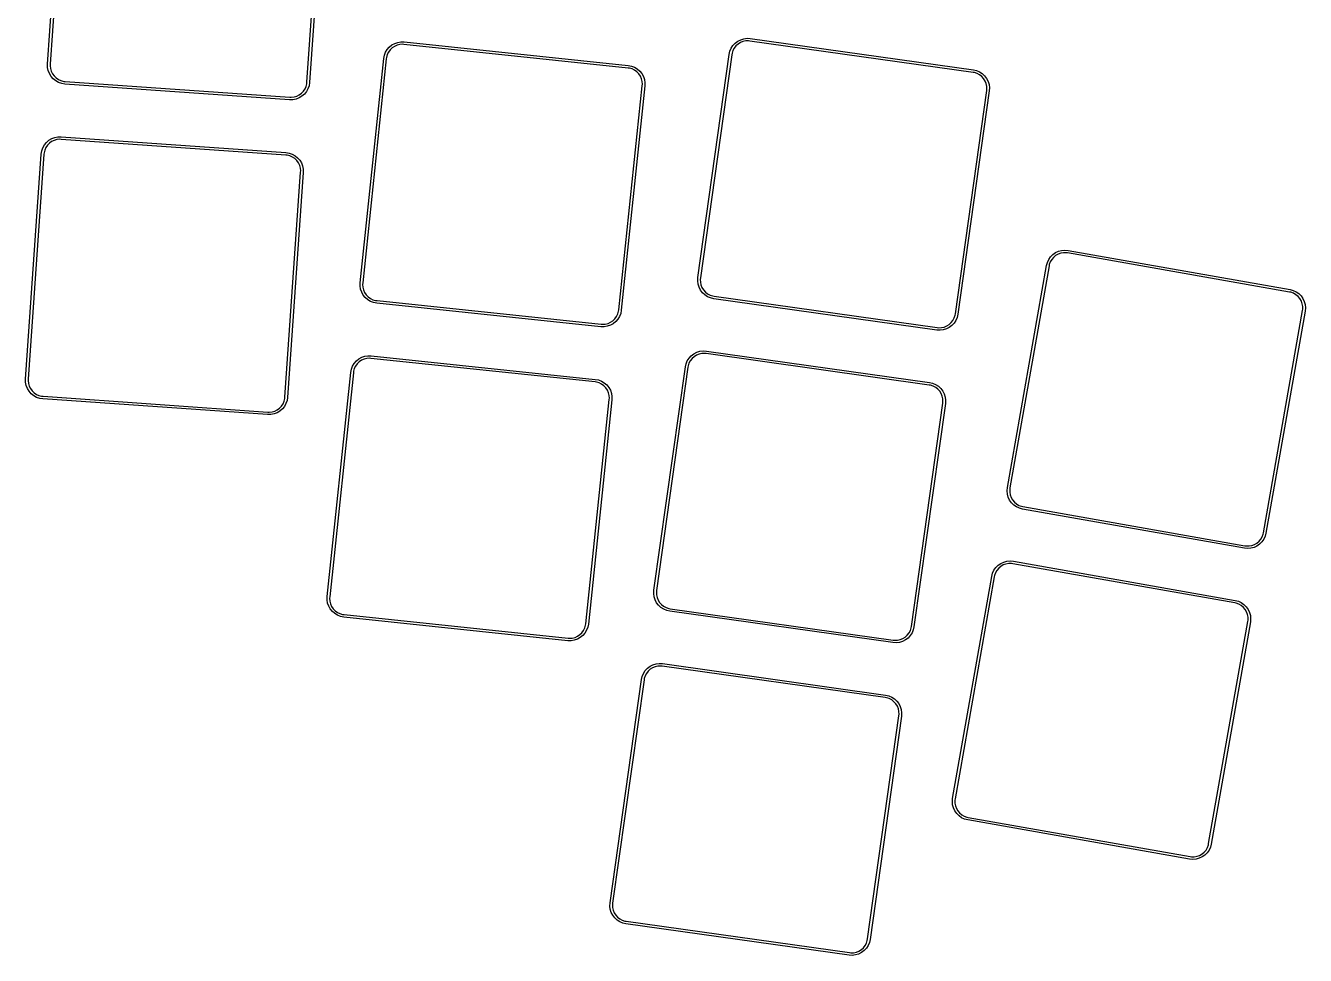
# Model space of a CAD drawing. Extents: x 43 to 184, y -133 to -30.
# Drawn here: x 110 to 183.9, y -113.6 to -60 of the extents above; entities that cross this region are included whole.
import ezdxf

# ---------------------------------------------------------------- set-up
doc = ezdxf.new("R2010")
doc.units = 0
doc.layers.add('BLACK', color=7, linetype='CONTINUOUS')

msp = doc.modelspace()

# ---------------------------------------------------------------- linework, layer by layer
at = {"layer": 'BLACK', "linetype": 'CONTINUOUS'}
for p, q in [((111.285, -62.2221), (112.192, -49.2538)), ((112.342, -49.2642), (111.435, -62.2326)), ((126.249, -63.2684), (127.156, -50.3001)), ((127.305, -50.3106), (126.399, -63.2789)), ((130.879, -61.3765), (131.002, -61.2351)), ((131.002, -61.2351), (131.147, -61.1172)), ((131.164, -61.2868), (131.048, -61.3992)), ((131.147, -61.1172), (131.311, -61.0263)), ((131.298, -61.1963), (131.164, -61.2868)), ((131.446, -61.1304), (131.298, -61.1963)), ((131.311, -61.0263), (131.488, -60.9653)), ((131.603, -61.0913), (131.446, -61.1304)), ((131.488, -60.9653), (131.674, -60.936)), ((131.765, -61.08), (131.603, -61.0913)), ((131.674, -60.936), (131.861, -60.9392)), ((131.845, -61.0884), (131.765, -61.08)), ((131.845, -61.0885), (131.845, -61.0884)), ((144.774, -62.4474), (131.845, -61.0885)), ((131.861, -60.9392), (131.861, -60.9393)), ((131.861, -60.9393), (131.861, -60.9393)), ((131.861, -60.9393), (131.861, -60.9393)), ((131.861, -60.9393), (144.79, -62.2982)), ((150.729, -61.3036), (150.831, -61.1465)), ((150.831, -61.1465), (150.959, -61.0094)), ((150.999, -61.175), (150.9, -61.3026)), ((150.959, -61.0094), (151.109, -60.8967)), ((151.12, -61.0667), (150.999, -61.175)), ((151.109, -60.8967), (151.276, -60.8116)), ((151.257, -60.981), (151.12, -61.0667)), ((151.407, -60.9204), (151.257, -60.981)), ((151.276, -60.8116), (151.455, -60.7568)), ((151.565, -60.8867), (151.407, -60.9204)), ((151.455, -60.7568), (151.641, -60.734)), ((151.727, -60.8811), (151.565, -60.8867)), ((151.641, -60.734), (151.828, -60.7438)), ((151.807, -60.8923), (151.727, -60.8811)), ((164.681, -62.7015), (151.807, -60.8923)), ((151.807, -60.8923), (151.807, -60.8923)), ((151.807, -60.8923), (151.807, -60.8923)), ((151.807, -60.8923), (151.807, -60.8923)), ((151.828, -60.7438), (151.828, -60.7437)), ((151.828, -60.7437), (151.828, -60.7437)), ((151.828, -60.7437), (151.828, -60.7437)), ((151.828, -60.7437), (164.702, -62.553)), ((129.321, -74.8248), (130.679, -61.896)), ((130.829, -61.9117), (129.47, -74.8405)), ((130.679, -61.896), (130.715, -61.7121)), ((130.679, -61.896), (130.679, -61.896)), ((130.715, -61.7121), (130.782, -61.5372)), ((130.782, -61.5372), (130.879, -61.3765)), ((130.837, -61.8312), (130.829, -61.9117)), ((130.829, -61.9117), (130.829, -61.9117)), ((130.829, -61.9117), (130.829, -61.9117)), ((130.882, -61.6756), (130.837, -61.8312)), ((130.953, -61.5302), (130.882, -61.6756)), ((131.048, -61.3992), (130.953, -61.5302)), ((148.805, -74.5321), (150.614, -61.6587)), ((150.762, -61.6795), (148.953, -74.553)), ((150.614, -61.6587), (150.656, -61.4761)), ((150.614, -61.6587), (150.614, -61.6587)), ((150.614, -61.6587), (150.614, -61.6587)), ((150.614, -61.6587), (150.614, -61.6587)), ((150.656, -61.4761), (150.729, -61.3036)), ((150.774, -61.5994), (150.762, -61.6795)), ((150.824, -61.4455), (150.774, -61.5994)), ((150.9, -61.3026), (150.824, -61.4455)), ((111.285, -62.2222), (111.285, -62.2221)), ((111.289, -62.4094), (111.285, -62.2222)), ((111.324, -62.5934), (111.289, -62.4094)), ((111.392, -62.7683), (111.324, -62.5934)), ((111.435, -62.2326), (111.429, -62.3133)), ((111.429, -62.3133), (111.446, -62.4743)), ((111.435, -62.2326), (111.435, -62.2326)), ((111.435, -62.2326), (111.435, -62.2326)), ((111.446, -62.4743), (111.491, -62.6298)), ((111.491, -62.6298), (111.562, -62.7753)), ((144.855, -62.4558), (144.774, -62.4474)), ((144.774, -62.4474), (144.774, -62.4474)), ((144.79, -62.2982), (144.79, -62.2982)), ((144.79, -62.2982), (144.79, -62.2982)), ((144.79, -62.2982), (144.79, -62.2982)), ((144.79, -62.2982), (144.974, -62.3339)), ((145.01, -62.5004), (144.855, -62.4558)), ((144.974, -62.3339), (145.149, -62.4011)), ((145.156, -62.5714), (145.01, -62.5004)), ((145.149, -62.4011), (145.309, -62.4976)), ((145.286, -62.6665), (145.156, -62.5714)), ((145.399, -62.783), (145.286, -62.6665)), ((145.309, -62.4976), (145.451, -62.6205)), ((145.451, -62.6205), (145.569, -62.7662)), ((164.761, -62.7128), (164.681, -62.7015)), ((164.681, -62.7015), (164.681, -62.7015)), ((164.681, -62.7015), (164.681, -62.7015)), ((164.702, -62.553), (164.702, -62.553)), ((164.702, -62.553), (164.702, -62.553)), ((164.702, -62.553), (164.884, -62.5951)), ((164.915, -62.7628), (164.761, -62.7128)), ((164.884, -62.5951), (165.057, -62.6684)), ((165.058, -62.8388), (164.915, -62.7628)), ((165.057, -62.6684), (165.214, -62.7704)), ((111.488, -62.9289), (111.392, -62.7683)), ((111.611, -63.0704), (111.488, -62.9289)), ((111.562, -62.7753), (111.657, -62.9063)), ((111.757, -63.1883), (111.611, -63.0704)), ((111.657, -62.9063), (111.773, -63.0187)), ((111.921, -63.2791), (111.757, -63.1883)), ((111.773, -63.0187), (111.908, -63.1092)), ((111.908, -63.1092), (112.055, -63.175)), ((112.098, -63.3401), (111.921, -63.2791)), ((112.055, -63.175), (112.213, -63.2142)), ((112.283, -63.3695), (112.098, -63.3401)), ((112.213, -63.2142), (112.293, -63.2198)), ((125.251, -64.2763), (112.283, -63.3695)), ((112.293, -63.2198), (112.293, -63.2198)), ((112.293, -63.2198), (125.262, -64.1267)), ((126.204, -63.5062), (126.243, -63.3492)), ((126.243, -63.3492), (126.249, -63.2684)), ((126.249, -63.2684), (126.249, -63.2684)), ((126.369, -63.464), (126.308, -63.6412)), ((126.399, -63.2789), (126.369, -63.464)), ((126.399, -63.2789), (126.399, -63.2789)), ((144.238, -76.3928), (145.597, -63.464)), ((145.746, -63.4797), (144.388, -76.4084)), ((145.489, -62.9171), (145.399, -62.783)), ((145.555, -63.065), (145.489, -62.9171)), ((145.594, -63.222), (145.555, -63.065)), ((145.569, -62.7662), (145.659, -62.9301)), ((145.606, -63.3835), (145.594, -63.222)), ((145.597, -63.464), (145.606, -63.3835)), ((145.597, -63.464), (145.597, -63.464)), ((145.659, -62.9301), (145.72, -63.1072)), ((145.72, -63.1072), (145.75, -63.2923)), ((145.75, -63.2923), (145.746, -63.4796)), ((145.746, -63.4796), (145.746, -63.4797)), ((165.185, -62.9384), (165.058, -62.8388)), ((165.293, -63.0587), (165.185, -62.9384)), ((165.214, -62.7704), (165.351, -62.8982)), ((165.379, -63.196), (165.293, -63.0587)), ((165.351, -62.8982), (165.464, -63.0479)), ((165.44, -63.346), (165.379, -63.196)), ((165.473, -63.5044), (165.44, -63.346)), ((165.464, -63.0479), (165.549, -63.2148)), ((165.549, -63.2148), (165.603, -63.394)), ((165.603, -63.394), (165.626, -63.58)), ((125.262, -64.1267), (125.262, -64.1267)), ((125.262, -64.1267), (125.342, -64.1323)), ((125.342, -64.1323), (125.503, -64.1154)), ((125.622, -64.2373), (125.438, -64.273)), ((125.503, -64.1154), (125.659, -64.0708)), ((125.797, -64.1701), (125.622, -64.2373)), ((125.659, -64.0708), (125.804, -63.9998)), ((125.958, -64.0736), (125.797, -64.1701)), ((125.804, -63.9998), (125.935, -63.9047)), ((125.935, -63.9047), (126.048, -63.7883)), ((126.099, -63.9507), (125.958, -64.0736)), ((126.048, -63.7883), (126.138, -63.6541)), ((126.217, -63.805), (126.099, -63.9507)), ((126.138, -63.6541), (126.204, -63.5062)), ((126.308, -63.6412), (126.217, -63.805)), ((163.659, -76.6197), (165.468, -63.7463)), ((165.616, -63.7671), (163.807, -76.6406)), ((165.468, -63.7463), (165.479, -63.6661)), ((165.468, -63.7463), (165.468, -63.7463)), ((165.468, -63.7463), (165.468, -63.7463)), ((165.468, -63.7463), (165.468, -63.7463)), ((165.479, -63.6661), (165.473, -63.5044)), ((165.626, -63.58), (165.616, -63.767)), ((165.616, -63.767), (165.616, -63.7671)), ((125.438, -64.273), (125.251, -64.2763)), ((125.251, -64.2763), (125.251, -64.2763)), ((125.251, -64.2763), (125.251, -64.2763)), ((125.251, -64.2763), (125.251, -64.2763)), ((111.524, -66.5182), (111.699, -66.451)), ((111.699, -66.451), (111.883, -66.4153)), ((111.883, -66.4153), (112.07, -66.412)), ((112.07, -66.412), (112.07, -66.412)), ((112.07, -66.412), (112.07, -66.412)), ((112.07, -66.412), (125.038, -67.3189)), ((112.07, -66.412), (112.07, -66.412)), ((110.952, -67.2243), (111.013, -67.0472)), ((111.013, -67.0472), (111.104, -66.8833)), ((111.117, -67.1821), (111.078, -67.3392)), ((111.104, -66.8833), (111.222, -66.7376)), ((111.183, -67.0342), (111.117, -67.1821)), ((111.273, -66.9001), (111.183, -67.0342)), ((111.222, -66.7376), (111.363, -66.6147)), ((111.386, -66.7836), (111.273, -66.9001)), ((111.363, -66.6147), (111.524, -66.5182)), ((111.517, -66.6885), (111.386, -66.7836)), ((111.662, -66.6175), (111.517, -66.6885)), ((111.818, -66.5729), (111.662, -66.6175)), ((111.979, -66.556), (111.818, -66.5729)), ((112.059, -66.5616), (111.979, -66.556)), ((112.06, -66.5617), (112.059, -66.5616)), ((125.028, -67.4685), (112.06, -66.5617)), ((110.016, -80.3778), (110.923, -67.4094)), ((111.072, -67.4199), (110.165, -80.3882)), ((110.923, -67.4094), (110.952, -67.2243)), ((110.923, -67.4094), (110.923, -67.4094)), ((111.078, -67.3392), (111.072, -67.4199)), ((111.072, -67.4199), (111.072, -67.4199)), ((111.072, -67.4199), (111.072, -67.4199)), ((111.072, -67.4199), (111.072, -67.4199)), ((125.109, -67.4741), (125.028, -67.4685)), ((125.028, -67.4685), (125.028, -67.4685)), ((125.028, -67.4685), (125.028, -67.4685)), ((125.028, -67.4685), (125.028, -67.4685)), ((125.038, -67.3189), (125.223, -67.3482)), ((125.266, -67.5133), (125.109, -67.4741)), ((125.223, -67.3482), (125.401, -67.4092)), ((125.414, -67.5791), (125.266, -67.5133)), ((125.401, -67.4092), (125.565, -67.5)), ((125.548, -67.6696), (125.414, -67.5791)), ((125.664, -67.7821), (125.548, -67.6696)), ((125.565, -67.5), (125.71, -67.618)), ((125.759, -67.913), (125.664, -67.7821)), ((125.71, -67.618), (125.833, -67.7594)), ((125.83, -68.0585), (125.759, -67.913)), ((125.833, -67.7594), (125.93, -67.92)), ((125.93, -67.92), (125.997, -68.0949)), ((124.979, -81.4241), (125.886, -68.4558)), ((126.036, -68.4662), (125.129, -81.4346)), ((125.875, -68.2141), (125.83, -68.0585)), ((125.892, -68.3751), (125.875, -68.2141)), ((125.886, -68.4555), (125.892, -68.3751)), ((125.886, -68.4558), (125.886, -68.4555)), ((125.886, -68.4558), (125.886, -68.4558)), ((125.886, -68.4558), (125.886, -68.4558)), ((125.997, -68.0949), (126.033, -68.2789)), ((126.033, -68.2789), (126.036, -68.4662)), ((126.036, -68.4662), (126.036, -68.4662)), ((126.036, -68.4662), (126.036, -68.4662)), ((126.036, -68.4662), (126.036, -68.4662)), ((169.288, -73.1952), (169.442, -73.0877)), ((169.442, -73.0877), (169.612, -73.0085)), ((169.612, -73.0085), (169.793, -72.96)), ((169.898, -73.0937), (169.739, -73.1218)), ((169.793, -72.96), (169.979, -72.9437)), ((170.06, -73.0937), (169.898, -73.0937)), ((169.979, -72.9437), (170.166, -72.96)), ((170.14, -73.1077), (170.06, -73.0937)), ((170.166, -72.96), (170.166, -72.9601)), ((170.166, -72.9601), (170.166, -72.9601)), ((170.166, -72.9601), (182.969, -75.2175)), ((166.663, -86.6346), (168.921, -73.8321)), ((168.921, -73.832), (168.969, -73.651)), ((168.921, -73.8321), (168.921, -73.832)), ((168.969, -73.651), (169.048, -73.4812)), ((169.048, -73.4812), (169.156, -73.3277)), ((169.082, -73.7784), (169.068, -73.8581)), ((169.138, -73.6263), (169.082, -73.7784)), ((169.219, -73.4861), (169.138, -73.6263)), ((169.156, -73.3277), (169.288, -73.1952)), ((169.323, -73.3621), (169.219, -73.4861)), ((169.447, -73.2581), (169.323, -73.3621)), ((169.587, -73.1771), (169.447, -73.2581)), ((169.739, -73.1218), (169.587, -73.1771)), ((170.14, -73.1078), (170.14, -73.1077)), ((182.942, -75.3652), (170.14, -73.1078)), ((148.795, -74.7193), (148.805, -74.5324)), ((148.805, -74.5324), (148.805, -74.5321)), ((148.953, -74.553), (148.942, -74.6332)), ((148.953, -74.553), (148.953, -74.553)), ((148.953, -74.553), (148.953, -74.553)), ((148.953, -74.553), (148.953, -74.553)), ((169.068, -73.8581), (166.811, -86.6606)), ((169.068, -73.8581), (169.068, -73.8581)), ((169.068, -73.8581), (169.068, -73.8581)), ((169.068, -73.8581), (169.068, -73.8581)), ((129.317, -75.0122), (129.321, -74.8249)), ((129.347, -75.1973), (129.317, -75.0122)), ((129.321, -74.8249), (129.321, -74.8248)), ((129.408, -75.3744), (129.347, -75.1973)), ((129.47, -74.8405), (129.461, -74.921)), ((129.461, -74.921), (129.473, -75.0825)), ((129.47, -74.8405), (129.47, -74.8405)), ((129.473, -75.0825), (129.512, -75.2395)), ((129.512, -75.2395), (129.578, -75.3874)), ((148.818, -74.9053), (148.795, -74.7193)), ((148.872, -75.0845), (148.818, -74.9053)), ((148.958, -75.2514), (148.872, -75.0845)), ((148.942, -74.6332), (148.948, -74.7949)), ((148.948, -74.7949), (148.981, -74.9532)), ((149.07, -75.4011), (148.958, -75.2514)), ((148.981, -74.9532), (149.042, -75.1033)), ((149.042, -75.1033), (149.128, -75.2406)), ((149.128, -75.2406), (149.236, -75.3608)), ((182.969, -75.2175), (182.969, -75.2175)), ((182.969, -75.2175), (183.15, -75.266)), ((183.15, -75.266), (183.319, -75.3452)), ((129.498, -75.5383), (129.408, -75.3744)), ((129.616, -75.684), (129.498, -75.5383)), ((129.578, -75.3874), (129.668, -75.5215)), ((129.758, -75.8069), (129.616, -75.684)), ((129.668, -75.5215), (129.781, -75.638)), ((129.918, -75.9034), (129.758, -75.8069)), ((129.781, -75.638), (129.911, -75.7331)), ((129.911, -75.7331), (130.057, -75.8041)), ((130.093, -75.9706), (129.918, -75.9034)), ((130.057, -75.8041), (130.213, -75.8487)), ((130.277, -76.0063), (130.093, -75.9706)), ((130.213, -75.8487), (130.293, -75.8571)), ((143.206, -77.3652), (130.277, -76.0063)), ((130.293, -75.8571), (143.222, -77.216)), ((149.207, -75.5289), (149.07, -75.4011)), ((149.365, -75.6309), (149.207, -75.5289)), ((149.236, -75.3608), (149.363, -75.4605)), ((149.363, -75.4605), (149.506, -75.5365)), ((149.537, -75.7041), (149.365, -75.6309)), ((149.506, -75.5365), (149.66, -75.5865)), ((149.72, -75.7463), (149.537, -75.7041)), ((149.66, -75.5865), (149.74, -75.5978)), ((162.593, -77.5555), (149.72, -75.7463)), ((149.72, -75.7463), (149.72, -75.7463)), ((149.72, -75.7463), (149.72, -75.7463)), ((149.72, -75.7463), (149.72, -75.7463)), ((149.72, -75.7463), (149.72, -75.7463)), ((149.74, -75.5978), (162.614, -77.407)), ((183.022, -75.3793), (182.942, -75.3652)), ((182.942, -75.3652), (182.942, -75.3652)), ((182.942, -75.3652), (182.942, -75.3652)), ((183.174, -75.4346), (183.022, -75.3793)), ((183.314, -75.5155), (183.174, -75.4346)), ((183.438, -75.6196), (183.314, -75.5155)), ((183.319, -75.3452), (183.473, -75.4526)), ((183.542, -75.7436), (183.438, -75.6196)), ((183.473, -75.4526), (183.605, -75.5851)), ((183.623, -75.8837), (183.542, -75.7436)), ((183.605, -75.5851), (183.713, -75.7386)), ((183.679, -76.0358), (183.623, -75.8837)), ((183.707, -76.1952), (183.679, -76.0358)), ((183.713, -75.7386), (183.792, -75.9085)), ((183.792, -75.9085), (183.841, -76.0895)), ((144.019, -76.9052), (144.114, -76.7743)), ((144.114, -76.7743), (144.185, -76.6288)), ((144.185, -76.6288), (144.23, -76.4732)), ((144.285, -76.7673), (144.188, -76.9279)), ((144.23, -76.4732), (144.238, -76.3928)), ((144.238, -76.3928), (144.238, -76.3928)), ((144.238, -76.3928), (144.238, -76.3928)), ((144.352, -76.5924), (144.285, -76.7673)), ((144.388, -76.4084), (144.352, -76.5924)), ((163.597, -76.8538), (163.647, -76.6999)), ((163.647, -76.6999), (163.659, -76.6197)), ((163.659, -76.6197), (163.659, -76.6197)), ((163.807, -76.6406), (163.765, -76.8232)), ((163.807, -76.6406), (163.807, -76.6406)), ((181.435, -89.2393), (183.693, -76.4368)), ((183.841, -76.4628), (181.583, -89.2653)), ((183.693, -76.4368), (183.707, -76.3571)), ((183.693, -76.4368), (183.693, -76.4368)), ((183.693, -76.4368), (183.693, -76.4368)), ((183.693, -76.4368), (183.693, -76.4368)), ((183.707, -76.3571), (183.707, -76.1952)), ((183.841, -76.0895), (183.857, -76.2762)), ((183.857, -76.2762), (183.841, -76.4627)), ((183.841, -76.4627), (183.841, -76.4628)), ((143.393, -77.3685), (143.206, -77.3652)), ((143.206, -77.3652), (143.206, -77.3652)), ((143.206, -77.3652), (143.206, -77.3652)), ((143.206, -77.3652), (143.206, -77.3652)), ((143.206, -77.3652), (143.206, -77.3652)), ((143.222, -77.216), (143.222, -77.216)), ((143.222, -77.216), (143.222, -77.216)), ((143.222, -77.216), (143.222, -77.216)), ((143.222, -77.216), (143.302, -77.2245)), ((143.302, -77.2245), (143.464, -77.2132)), ((143.579, -77.3391), (143.393, -77.3685)), ((143.464, -77.2132), (143.621, -77.174)), ((143.756, -77.2781), (143.579, -77.3391)), ((143.621, -77.174), (143.769, -77.1082)), ((143.92, -77.1873), (143.756, -77.2781)), ((143.769, -77.1082), (143.903, -77.0177)), ((143.903, -77.0177), (144.019, -76.9052)), ((144.065, -77.0694), (143.92, -77.1873)), ((144.188, -76.9279), (144.065, -77.0694)), ((162.614, -77.407), (162.614, -77.407)), ((162.614, -77.407), (162.614, -77.407)), ((162.614, -77.407), (162.614, -77.407)), ((162.614, -77.407), (162.694, -77.4182)), ((162.694, -77.4182), (162.856, -77.4126)), ((162.856, -77.4126), (163.014, -77.3789)), ((163.145, -77.4877), (162.966, -77.5425)), ((163.014, -77.3789), (163.164, -77.3183)), ((163.312, -77.4026), (163.145, -77.4877)), ((163.164, -77.3183), (163.301, -77.2325)), ((163.301, -77.2325), (163.422, -77.1242)), ((163.462, -77.2899), (163.312, -77.4026)), ((163.422, -77.1242), (163.521, -76.9967)), ((163.59, -77.1528), (163.462, -77.2899)), ((163.521, -76.9967), (163.597, -76.8538)), ((163.692, -76.9957), (163.59, -77.1528)), ((163.765, -76.8232), (163.692, -76.9957)), ((162.78, -77.5653), (162.593, -77.5555)), ((162.593, -77.5555), (162.593, -77.5555)), ((162.593, -77.5555), (162.593, -77.5555)), ((162.593, -77.5555), (162.593, -77.5555)), ((162.593, -77.5555), (162.593, -77.5555)), ((162.966, -77.5425), (162.78, -77.5653)), ((148.426, -79.0323), (148.576, -78.9195)), ((148.576, -78.9195), (148.743, -78.8345)), ((148.724, -79.0038), (148.587, -79.0896)), ((148.874, -78.9432), (148.724, -79.0038)), ((148.743, -78.8345), (148.922, -78.7797)), ((149.032, -78.9096), (148.874, -78.9432)), ((148.922, -78.7797), (149.108, -78.7568)), ((149.194, -78.9039), (149.032, -78.9096)), ((149.108, -78.7568), (149.295, -78.7666)), ((149.274, -78.9152), (149.194, -78.9039)), ((162.148, -80.7244), (149.274, -78.9152)), ((149.274, -78.9152), (149.274, -78.9152)), ((149.295, -78.7666), (149.295, -78.7666)), ((149.295, -78.7666), (149.295, -78.7666)), ((149.295, -78.7666), (149.295, -78.7666)), ((149.295, -78.7666), (162.169, -80.5759)), ((128.813, -79.8124), (128.88, -79.6375)), ((128.88, -79.6375), (128.976, -79.4768)), ((128.976, -79.4768), (129.099, -79.3354)), ((129.05, -79.6305), (128.979, -79.776)), ((129.145, -79.4995), (129.05, -79.6305)), ((129.099, -79.3354), (129.245, -79.2175)), ((129.262, -79.3871), (129.145, -79.4995)), ((129.245, -79.2175), (129.409, -79.1267)), ((129.396, -79.2966), (129.262, -79.3871)), ((129.544, -79.2308), (129.396, -79.2966)), ((129.409, -79.1267), (129.586, -79.0657)), ((129.701, -79.1916), (129.544, -79.2308)), ((129.586, -79.0657), (129.771, -79.0364)), ((129.862, -79.1804), (129.701, -79.1916)), ((129.771, -79.0364), (129.958, -79.0396)), ((129.943, -79.1888), (129.862, -79.1804)), ((142.872, -80.5476), (129.943, -79.1888)), ((129.943, -79.1888), (129.943, -79.1888)), ((129.943, -79.1888), (129.943, -79.1888)), ((129.943, -79.1888), (129.943, -79.1888)), ((129.958, -79.0396), (129.959, -79.0396)), ((129.959, -79.0396), (129.959, -79.0396)), ((129.959, -79.0396), (129.959, -79.0396)), ((129.959, -79.0396), (142.887, -80.3985)), ((146.272, -92.555), (148.081, -79.6815)), ((148.229, -79.7024), (146.42, -92.5759)), ((148.081, -79.6815), (148.123, -79.499)), ((148.081, -79.6815), (148.081, -79.6815)), ((148.081, -79.6815), (148.081, -79.6815)), ((148.123, -79.499), (148.196, -79.3265)), ((148.196, -79.3265), (148.298, -79.1693)), ((148.241, -79.6223), (148.229, -79.7024)), ((148.291, -79.4684), (148.241, -79.6223)), ((148.367, -79.3255), (148.291, -79.4684)), ((148.298, -79.1693), (148.426, -79.0323)), ((148.466, -79.1979), (148.367, -79.3255)), ((148.587, -79.0896), (148.466, -79.1979)), ((110.019, -80.5651), (110.016, -80.3778)), ((110.016, -80.3778), (110.016, -80.3778)), ((110.016, -80.3778), (110.016, -80.3778)), ((110.165, -80.3887), (110.16, -80.4689)), ((110.16, -80.4689), (110.177, -80.6299)), ((110.165, -80.3882), (110.165, -80.3882)), ((110.165, -80.3882), (110.165, -80.3882)), ((110.165, -80.3882), (110.165, -80.3882)), ((110.165, -80.3882), (110.165, -80.3887)), ((127.418, -92.9251), (128.777, -79.9963)), ((128.926, -80.012), (127.567, -92.9408)), ((128.777, -79.9963), (128.813, -79.8124)), ((128.777, -79.9963), (128.777, -79.9963)), ((128.935, -79.9315), (128.926, -80.012)), ((128.926, -80.012), (128.926, -80.012)), ((128.926, -80.012), (128.926, -80.012)), ((128.979, -79.776), (128.935, -79.9315)), ((142.887, -80.3985), (142.887, -80.3985)), ((142.887, -80.3985), (142.887, -80.3985)), ((142.887, -80.3985), (143.071, -80.4342)), ((143.071, -80.4342), (143.246, -80.5014)), ((110.055, -80.7491), (110.019, -80.5651)), ((110.122, -80.924), (110.055, -80.7491)), ((110.218, -81.0846), (110.122, -80.924)), ((110.177, -80.6299), (110.221, -80.7855)), ((110.341, -81.2261), (110.218, -81.0846)), ((110.221, -80.7855), (110.292, -80.931)), ((110.292, -80.931), (110.387, -81.0619)), ((110.387, -81.0619), (110.504, -81.1744)), ((110.504, -81.1744), (110.638, -81.2649)), ((142.872, -80.5477), (142.872, -80.5476)), ((142.952, -80.5561), (142.872, -80.5477)), ((142.872, -80.5477), (142.872, -80.5477)), ((143.108, -80.6007), (142.952, -80.5561)), ((143.253, -80.6717), (143.108, -80.6007)), ((143.246, -80.5014), (143.407, -80.5979)), ((143.384, -80.7668), (143.253, -80.6717)), ((143.497, -80.8832), (143.384, -80.7668)), ((143.407, -80.5979), (143.548, -80.7208)), ((143.587, -81.0174), (143.497, -80.8832)), ((143.548, -80.7208), (143.666, -80.8665)), ((143.653, -81.1653), (143.587, -81.0174)), ((143.692, -81.3223), (143.653, -81.1653)), ((143.666, -80.8665), (143.757, -81.0303)), ((143.757, -81.0303), (143.818, -81.2075)), ((143.818, -81.2075), (143.847, -81.3926)), ((162.228, -80.7357), (162.148, -80.7244)), ((162.148, -80.7244), (162.148, -80.7244)), ((162.148, -80.7244), (162.148, -80.7244)), ((162.148, -80.7244), (162.148, -80.7244)), ((162.169, -80.5759), (162.169, -80.5759)), ((162.169, -80.5759), (162.351, -80.618)), ((162.382, -80.7857), (162.228, -80.7357)), ((162.351, -80.618), (162.524, -80.6912)), ((162.525, -80.8617), (162.382, -80.7857)), ((162.524, -80.6912), (162.681, -80.7933)), ((162.652, -80.9613), (162.525, -80.8617)), ((162.761, -81.0816), (162.652, -80.9613)), ((162.681, -80.7933), (162.818, -80.9211)), ((162.846, -81.2189), (162.761, -81.0816)), ((162.818, -80.9211), (162.931, -81.0707)), ((162.907, -81.3689), (162.846, -81.2189)), ((162.931, -81.0707), (163.016, -81.2377)), ((110.487, -81.344), (110.341, -81.2261)), ((110.651, -81.4348), (110.487, -81.344)), ((110.638, -81.2649), (110.786, -81.3307)), ((110.828, -81.4958), (110.651, -81.4348)), ((110.786, -81.3307), (110.943, -81.3699)), ((111.013, -81.5251), (110.828, -81.4958)), ((110.943, -81.3699), (111.024, -81.3755)), ((123.982, -82.432), (111.013, -81.5251)), ((111.013, -81.5251), (111.013, -81.5251)), ((111.024, -81.3755), (111.024, -81.3755)), ((111.024, -81.3755), (111.024, -81.3755)), ((111.024, -81.3755), (111.024, -81.3755)), ((111.024, -81.3755), (123.992, -82.2823)), ((124.666, -82.0603), (124.778, -81.9439)), ((124.778, -81.9439), (124.869, -81.8097)), ((124.948, -81.9607), (124.83, -82.1063)), ((124.869, -81.8097), (124.935, -81.6619)), ((124.935, -81.6619), (124.974, -81.5048)), ((125.039, -81.7968), (124.948, -81.9607)), ((124.974, -81.5048), (124.979, -81.4241)), ((124.979, -81.4241), (124.979, -81.4241)), ((124.979, -81.4241), (124.979, -81.4241)), ((125.1, -81.6196), (125.039, -81.7968)), ((125.129, -81.4346), (125.1, -81.6196)), ((125.129, -81.4346), (125.129, -81.4346)), ((142.336, -94.4931), (143.695, -81.5643)), ((143.844, -81.58), (142.485, -94.5087)), ((143.703, -81.4838), (143.692, -81.3223)), ((143.695, -81.5643), (143.703, -81.4838)), ((143.695, -81.5643), (143.695, -81.5643)), ((143.847, -81.3926), (143.844, -81.5799)), ((143.844, -81.5799), (143.844, -81.58)), ((161.126, -94.6426), (162.935, -81.7691)), ((163.083, -81.79), (161.274, -94.6635)), ((162.941, -81.5272), (162.907, -81.3689)), ((162.935, -81.769), (162.946, -81.689)), ((162.935, -81.7691), (162.935, -81.769)), ((162.946, -81.689), (162.941, -81.5272)), ((163.016, -81.2377), (163.07, -81.4169)), ((163.07, -81.4169), (163.093, -81.6029)), ((163.084, -81.79), (163.083, -81.79)), ((163.093, -81.6029), (163.084, -81.79)), ((124.169, -82.4287), (123.982, -82.4319)), ((123.982, -82.4319), (123.982, -82.432)), ((123.982, -82.432), (123.982, -82.432)), ((123.982, -82.432), (123.982, -82.432)), ((123.982, -82.432), (123.982, -82.432)), ((123.992, -82.2823), (123.992, -82.2823)), ((123.992, -82.2823), (123.992, -82.2823)), ((123.992, -82.2823), (123.992, -82.2823)), ((123.992, -82.2823), (124.073, -82.288)), ((124.073, -82.288), (124.234, -82.271)), ((124.353, -82.3929), (124.169, -82.4287)), ((124.234, -82.271), (124.389, -82.2264)), ((124.528, -82.3258), (124.353, -82.3929)), ((124.389, -82.2264), (124.535, -82.1555)), ((124.688, -82.2293), (124.528, -82.3258)), ((124.535, -82.1555), (124.666, -82.0603)), ((124.83, -82.1063), (124.688, -82.2293)), ((166.647, -86.8212), (166.663, -86.6345)), ((166.663, -87.0079), (166.647, -86.8212)), ((166.663, -86.6345), (166.663, -86.6346)), ((166.663, -86.6346), (166.663, -86.6346)), ((166.712, -87.1889), (166.663, -87.0079)), ((166.811, -86.6609), (166.797, -86.7403)), ((166.797, -86.7403), (166.797, -86.9021)), ((166.797, -86.9021), (166.825, -87.0615)), ((166.811, -86.6606), (166.811, -86.6609)), ((166.825, -87.0615), (166.88, -87.2136)), ((166.791, -87.3587), (166.712, -87.1889)), ((166.898, -87.5122), (166.791, -87.3587)), ((166.88, -87.2136), (166.961, -87.3538)), ((167.031, -87.6447), (166.898, -87.5122)), ((166.961, -87.3538), (167.065, -87.4778)), ((167.184, -87.7522), (167.031, -87.6447)), ((167.065, -87.4778), (167.189, -87.5818)), ((167.354, -87.8314), (167.184, -87.7522)), ((167.189, -87.5818), (167.33, -87.6628)), ((167.33, -87.6628), (167.482, -87.7181)), ((167.535, -87.8799), (167.354, -87.8314)), ((167.482, -87.7181), (167.561, -87.7322)), ((167.561, -87.7322), (167.561, -87.7322)), ((167.561, -87.7322), (167.561, -87.7322)), ((167.561, -87.7322), (180.364, -89.9896)), ((180.338, -90.1373), (167.535, -87.8799)), ((167.535, -87.8799), (167.535, -87.8799)), ((181.366, -89.4711), (181.421, -89.319)), ((181.421, -89.319), (181.435, -89.2393)), ((181.435, -89.2393), (181.435, -89.2393)), ((181.435, -89.2393), (181.435, -89.2393)), ((181.435, -89.2393), (181.435, -89.2393)), ((181.583, -89.2653), (181.535, -89.4463)), ((181.583, -89.2653), (181.583, -89.2653)), ((180.364, -89.9896), (180.364, -89.9898)), ((180.364, -89.9898), (180.444, -90.0037)), ((180.444, -90.0037), (180.605, -90.0037)), ((180.605, -90.0037), (180.765, -89.9756)), ((180.765, -89.9756), (180.917, -89.9202)), ((181.062, -90.0097), (180.892, -90.0889)), ((180.917, -89.9202), (181.057, -89.8393)), ((181.057, -89.8393), (181.181, -89.7353)), ((181.215, -89.9022), (181.062, -90.0097)), ((181.181, -89.7353), (181.285, -89.6113)), ((181.348, -89.7697), (181.215, -89.9022)), ((181.285, -89.6113), (181.366, -89.4711)), ((181.455, -89.6162), (181.348, -89.7697)), ((181.535, -89.4463), (181.455, -89.6162)), ((180.338, -90.1374), (180.338, -90.1373)), ((180.338, -90.1373), (180.338, -90.1373)), ((180.338, -90.1373), (180.338, -90.1373)), ((180.524, -90.1537), (180.338, -90.1374)), ((180.711, -90.1374), (180.524, -90.1537)), ((180.892, -90.0889), (180.711, -90.1374)), ((165.809, -91.5746), (165.888, -91.4047)), ((165.888, -91.4047), (165.995, -91.2512)), ((165.977, -91.5498), (165.922, -91.7019)), ((166.058, -91.4096), (165.977, -91.5498)), ((165.995, -91.2512), (166.128, -91.1187)), ((166.162, -91.2856), (166.058, -91.4096)), ((166.128, -91.1187), (166.281, -91.0112)), ((166.286, -91.1816), (166.162, -91.2856)), ((166.281, -91.0112), (166.451, -90.932)), ((166.427, -91.1007), (166.286, -91.1816)), ((166.579, -91.0453), (166.427, -91.1007)), ((166.451, -90.932), (166.632, -90.8835)), ((166.738, -91.0172), (166.579, -91.0453)), ((166.632, -90.8835), (166.819, -90.8672)), ((166.9, -91.0172), (166.738, -91.0172)), ((166.819, -90.8672), (167.006, -90.8835)), ((166.979, -91.0312), (166.9, -91.0172)), ((166.98, -91.0313), (166.979, -91.0312)), ((179.782, -93.2887), (166.98, -91.0313)), ((167.006, -90.8835), (167.006, -90.8836)), ((167.006, -90.8836), (167.006, -90.8836)), ((167.006, -90.8836), (179.808, -93.141)), ((163.503, -104.558), (165.76, -91.7556)), ((165.908, -91.7816), (163.651, -104.584)), ((165.76, -91.7555), (165.809, -91.5746)), ((165.76, -91.7556), (165.76, -91.7555)), ((165.922, -91.7019), (165.908, -91.7816)), ((165.908, -91.7816), (165.908, -91.7816)), ((165.908, -91.7816), (165.908, -91.7816)), ((127.415, -93.1125), (127.418, -92.9252)), ((127.418, -92.9252), (127.418, -92.9251)), ((127.567, -92.9408), (127.559, -93.0213)), ((127.559, -93.0213), (127.57, -93.1828)), ((127.567, -92.9408), (127.567, -92.9408)), ((146.262, -92.7422), (146.272, -92.555)), ((146.285, -92.9281), (146.262, -92.7422)), ((146.272, -92.555), (146.272, -92.555)), ((146.272, -92.555), (146.272, -92.555)), ((146.272, -92.555), (146.272, -92.555)), ((146.339, -93.1073), (146.285, -92.9281)), ((146.42, -92.5763), (146.409, -92.656)), ((146.409, -92.656), (146.415, -92.8178)), ((146.415, -92.8178), (146.448, -92.9761)), ((146.42, -92.5759), (146.42, -92.5763)), ((146.448, -92.9761), (146.509, -93.1262)), ((127.444, -93.2976), (127.415, -93.1125)), ((127.505, -93.4747), (127.444, -93.2976)), ((127.596, -93.6386), (127.505, -93.4747)), ((127.57, -93.1828), (127.609, -93.3398)), ((127.714, -93.7842), (127.596, -93.6386)), ((127.609, -93.3398), (127.675, -93.4877)), ((127.675, -93.4877), (127.766, -93.6218)), ((127.766, -93.6218), (127.878, -93.7383)), ((127.878, -93.7383), (128.009, -93.8334)), ((146.425, -93.2743), (146.339, -93.1073)), ((146.537, -93.424), (146.425, -93.2743)), ((146.509, -93.1262), (146.595, -93.2634)), ((146.674, -93.5518), (146.537, -93.424)), ((146.595, -93.2634), (146.703, -93.3837)), ((146.832, -93.6538), (146.674, -93.5518)), ((146.703, -93.3837), (146.83, -93.4834)), ((146.83, -93.4834), (146.973, -93.5594)), ((147.004, -93.727), (146.832, -93.6538)), ((146.973, -93.5594), (147.127, -93.6094)), ((147.187, -93.7692), (147.004, -93.727)), ((147.127, -93.6094), (147.207, -93.6206)), ((160.06, -95.5784), (147.187, -93.7692)), ((147.187, -93.7692), (147.187, -93.7692)), ((147.207, -93.6206), (147.207, -93.6206)), ((147.207, -93.6206), (147.207, -93.6206)), ((147.207, -93.6206), (160.081, -95.4299)), ((179.862, -93.3028), (179.782, -93.2887)), ((179.782, -93.2887), (179.782, -93.2887)), ((179.782, -93.2887), (179.782, -93.2887)), ((179.782, -93.2887), (179.782, -93.2887)), ((179.808, -93.141), (179.808, -93.141)), ((179.808, -93.141), (179.989, -93.1895)), ((180.014, -93.3581), (179.862, -93.3028)), ((179.989, -93.1895), (180.159, -93.2687)), ((180.154, -93.439), (180.014, -93.3581)), ((180.278, -93.5431), (180.154, -93.439)), ((180.159, -93.2687), (180.312, -93.3761)), ((180.382, -93.6671), (180.278, -93.5431)), ((180.312, -93.3761), (180.445, -93.5086)), ((180.463, -93.8072), (180.382, -93.6671)), ((180.445, -93.5086), (180.552, -93.6621)), ((180.552, -93.6621), (180.632, -93.832)), ((127.855, -93.9072), (127.714, -93.7842)), ((128.016, -94.0037), (127.855, -93.9072)), ((128.009, -93.8334), (128.155, -93.9044)), ((128.191, -94.0708), (128.016, -94.0037)), ((128.155, -93.9044), (128.31, -93.949)), ((128.375, -94.1066), (128.191, -94.0708)), ((128.31, -93.949), (128.391, -93.9574)), ((141.304, -95.4655), (128.375, -94.1066)), ((128.375, -94.1066), (128.375, -94.1066)), ((128.375, -94.1066), (128.375, -94.1066)), ((128.391, -93.9574), (141.319, -95.3163)), ((142.328, -94.5735), (142.336, -94.4931)), ((142.336, -94.4931), (142.336, -94.4931)), ((142.336, -94.4931), (142.336, -94.4931)), ((142.485, -94.5087), (142.449, -94.6927)), ((178.275, -107.163), (180.532, -94.3603)), ((180.68, -94.3863), (178.423, -107.189)), ((180.518, -93.9593), (180.463, -93.8072)), ((180.547, -94.1187), (180.518, -93.9593)), ((180.532, -94.3603), (180.533, -94.3598)), ((180.533, -94.3598), (180.547, -94.2806)), ((180.547, -94.2806), (180.547, -94.1187)), ((180.632, -93.832), (180.68, -94.013)), ((180.68, -94.013), (180.697, -94.1997)), ((180.697, -94.1997), (180.68, -94.3863)), ((180.68, -94.3863), (180.68, -94.3863)), ((180.68, -94.3863), (180.68, -94.3863)), ((180.68, -94.3863), (180.68, -94.3863)), ((141.718, -95.2743), (141.866, -95.2085)), ((141.866, -95.2085), (142, -95.118)), ((142, -95.118), (142.117, -95.0055)), ((142.163, -95.1697), (142.017, -95.2876)), ((142.117, -95.0055), (142.212, -94.8746)), ((142.286, -95.0282), (142.163, -95.1697)), ((142.212, -94.8746), (142.283, -94.7291)), ((142.283, -94.7291), (142.328, -94.5735)), ((142.382, -94.8676), (142.286, -95.0282)), ((142.449, -94.6927), (142.382, -94.8676)), ((160.769, -95.2555), (160.889, -95.1472)), ((160.889, -95.1472), (160.988, -95.0196)), ((161.057, -95.1757), (160.929, -95.3128)), ((160.988, -95.0196), (161.064, -94.8767)), ((161.159, -95.0186), (161.057, -95.1757)), ((161.064, -94.8767), (161.114, -94.7228)), ((161.114, -94.7228), (161.126, -94.6426)), ((161.126, -94.6426), (161.126, -94.6426)), ((161.126, -94.6426), (161.126, -94.6426)), ((161.232, -94.8461), (161.159, -95.0186)), ((161.274, -94.6635), (161.232, -94.8461)), ((141.491, -95.4687), (141.304, -95.4655)), ((141.304, -95.4655), (141.304, -95.4655)), ((141.304, -95.4655), (141.304, -95.4655)), ((141.304, -95.4655), (141.304, -95.4655)), ((141.304, -95.4655), (141.304, -95.4655)), ((141.319, -95.3163), (141.319, -95.3163)), ((141.319, -95.3163), (141.319, -95.3163)), ((141.319, -95.3163), (141.319, -95.3163)), ((141.319, -95.3163), (141.4, -95.3247)), ((141.4, -95.3247), (141.561, -95.3135)), ((141.676, -95.4394), (141.491, -95.4687)), ((141.561, -95.3135), (141.718, -95.2743)), ((141.853, -95.3784), (141.676, -95.4394)), ((142.017, -95.2876), (141.853, -95.3784)), ((160.247, -95.5883), (160.06, -95.5784)), ((160.06, -95.5784), (160.06, -95.5784)), ((160.06, -95.5784), (160.06, -95.5784)), ((160.06, -95.5784), (160.06, -95.5784)), ((160.081, -95.4299), (160.081, -95.4299)), ((160.081, -95.4299), (160.161, -95.4412)), ((160.161, -95.4412), (160.323, -95.4355)), ((160.433, -95.5654), (160.247, -95.5883)), ((160.323, -95.4355), (160.481, -95.4019)), ((160.612, -95.5106), (160.433, -95.5654)), ((160.481, -95.4019), (160.631, -95.3412)), ((160.779, -95.4256), (160.612, -95.5106)), ((160.631, -95.3412), (160.769, -95.2555)), ((160.929, -95.3128), (160.779, -95.4256)), ((145.59, -97.5218), (145.663, -97.3493)), ((145.663, -97.3493), (145.765, -97.1922)), ((145.834, -97.3483), (145.758, -97.4912)), ((145.765, -97.1922), (145.893, -97.0551)), ((145.933, -97.2208), (145.834, -97.3483)), ((145.893, -97.0551), (146.043, -96.9424)), ((146.054, -97.1125), (145.933, -97.2208)), ((146.043, -96.9424), (146.21, -96.8573)), ((146.191, -97.0267), (146.054, -97.1125)), ((146.341, -96.9661), (146.191, -97.0267)), ((146.21, -96.8573), (146.389, -96.8025)), ((146.499, -96.9324), (146.341, -96.9661)), ((146.389, -96.8025), (146.575, -96.7797)), ((146.661, -96.9268), (146.499, -96.9324)), ((146.575, -96.7797), (146.762, -96.7895)), ((146.741, -96.938), (146.661, -96.9268)), ((159.615, -98.7473), (146.741, -96.938)), ((146.741, -96.938), (146.741, -96.938)), ((146.741, -96.938), (146.741, -96.938)), ((146.741, -96.938), (146.741, -96.938)), ((146.762, -96.7895), (146.762, -96.7895)), ((146.762, -96.7895), (146.762, -96.7895)), ((146.762, -96.7895), (159.636, -98.5987)), ((143.739, -110.578), (145.548, -97.7044)), ((145.697, -97.7253), (143.887, -110.599)), ((145.548, -97.7044), (145.59, -97.5218)), ((145.548, -97.7044), (145.548, -97.7044)), ((145.708, -97.6452), (145.697, -97.7253)), ((145.697, -97.7253), (145.697, -97.7253)), ((145.697, -97.7253), (145.697, -97.7253)), ((145.758, -97.4912), (145.708, -97.6452)), ((159.695, -98.7585), (159.615, -98.7473)), ((159.615, -98.7473), (159.615, -98.7473)), ((159.636, -98.5987), (159.636, -98.5987)), ((159.636, -98.5987), (159.818, -98.6409)), ((159.849, -98.8086), (159.695, -98.7585)), ((159.818, -98.6409), (159.991, -98.7141)), ((159.992, -98.8846), (159.849, -98.8086)), ((159.991, -98.7141), (160.148, -98.8162)), ((160.119, -98.9842), (159.992, -98.8846)), ((160.148, -98.8162), (160.285, -98.944)), ((160.285, -98.944), (160.398, -99.0936)), ((160.228, -99.1045), (160.119, -98.9842)), ((160.313, -99.2417), (160.228, -99.1045)), ((160.374, -99.3918), (160.313, -99.2417)), ((160.408, -99.5501), (160.374, -99.3918)), ((160.398, -99.0936), (160.483, -99.2606)), ((160.413, -99.7119), (160.408, -99.5501)), ((160.483, -99.2606), (160.538, -99.4398)), ((160.538, -99.4398), (160.56, -99.6258)), ((160.56, -99.6258), (160.551, -99.8129)), ((158.593, -112.666), (160.402, -99.792)), ((160.551, -99.8129), (158.741, -112.686)), ((160.402, -99.792), (160.413, -99.7119)), ((160.402, -99.792), (160.402, -99.792)), ((160.551, -99.8129), (160.551, -99.8129)), ((160.551, -99.8129), (160.551, -99.8129)), ((163.486, -104.745), (163.503, -104.558)), ((163.503, -104.931), (163.486, -104.745)), ((163.503, -104.558), (163.503, -104.558)), ((163.503, -104.558), (163.503, -104.558)), ((163.65, -104.584), (163.636, -104.664)), ((163.636, -104.664), (163.636, -104.826)), ((163.636, -104.826), (163.665, -104.985)), ((163.651, -104.584), (163.65, -104.584)), ((163.551, -105.112), (163.503, -104.931)), ((163.631, -105.282), (163.551, -105.112)), ((163.738, -105.436), (163.631, -105.282)), ((163.665, -104.985), (163.72, -105.137)), ((163.72, -105.137), (163.801, -105.277)), ((163.871, -105.568), (163.738, -105.436)), ((163.801, -105.277), (163.905, -105.401)), ((164.024, -105.676), (163.871, -105.568)), ((163.905, -105.401), (164.029, -105.505)), ((164.029, -105.505), (164.169, -105.586)), ((164.169, -105.586), (164.321, -105.642)), ((164.194, -105.755), (164.024, -105.676)), ((164.375, -105.803), (164.194, -105.755)), ((164.321, -105.642), (164.401, -105.656)), ((177.177, -108.061), (164.375, -105.803)), ((164.375, -105.803), (164.375, -105.803)), ((164.401, -105.656), (164.401, -105.656)), ((164.401, -105.656), (164.401, -105.656)), ((164.401, -105.656), (177.203, -107.913)), ((177.756, -107.844), (177.897, -107.763)), ((177.897, -107.763), (178.021, -107.659)), ((178.021, -107.659), (178.125, -107.535)), ((178.188, -107.693), (178.055, -107.826)), ((178.125, -107.535), (178.206, -107.395)), ((178.295, -107.54), (178.188, -107.693)), ((178.206, -107.395), (178.261, -107.242)), ((178.261, -107.242), (178.275, -107.163)), ((178.275, -107.163), (178.275, -107.163)), ((178.275, -107.163), (178.275, -107.163)), ((178.275, -107.163), (178.275, -107.163)), ((178.374, -107.37), (178.295, -107.54)), ((178.423, -107.189), (178.374, -107.37)), ((178.423, -107.189), (178.423, -107.189)), ((177.364, -108.077), (177.177, -108.061)), ((177.177, -108.061), (177.177, -108.061)), ((177.177, -108.061), (177.177, -108.061)), ((177.177, -108.061), (177.177, -108.061)), ((177.203, -107.913), (177.204, -107.913)), ((177.204, -107.913), (177.283, -107.927)), ((177.283, -107.927), (177.445, -107.927)), ((177.551, -108.061), (177.364, -108.077)), ((177.445, -107.927), (177.604, -107.899)), ((177.732, -108.012), (177.551, -108.061)), ((177.604, -107.899), (177.756, -107.844)), ((177.902, -107.933), (177.732, -108.012)), ((178.055, -107.826), (177.902, -107.933)), ((143.729, -110.765), (143.739, -110.578)), ((143.739, -110.578), (143.739, -110.578)), ((143.739, -110.578), (143.739, -110.578)), ((143.887, -110.599), (143.876, -110.679)), ((143.876, -110.679), (143.882, -110.841)), ((143.887, -110.599), (143.887, -110.599)), ((143.752, -110.951), (143.729, -110.765)), ((143.807, -111.13), (143.752, -110.951)), ((143.892, -111.297), (143.807, -111.13)), ((143.882, -110.841), (143.915, -110.999)), ((144.004, -111.447), (143.892, -111.297)), ((143.915, -110.999), (143.976, -111.149)), ((143.976, -111.149), (144.062, -111.286)), ((144.141, -111.575), (144.004, -111.447)), ((144.062, -111.286), (144.17, -111.407)), ((144.17, -111.407), (144.298, -111.506)), ((144.299, -111.677), (144.141, -111.575)), ((144.298, -111.506), (144.44, -111.582)), ((144.471, -111.75), (144.299, -111.677)), ((144.44, -111.582), (144.594, -111.632)), ((144.654, -111.792), (144.471, -111.75)), ((144.594, -111.632), (144.675, -111.644)), ((157.527, -113.601), (144.654, -111.792)), ((144.654, -111.792), (144.654, -111.792)), ((144.654, -111.792), (144.654, -111.792)), ((144.675, -111.644), (157.548, -113.453)), ((158.456, -113.042), (158.531, -112.9)), ((158.531, -112.9), (158.581, -112.746)), ((158.581, -112.746), (158.593, -112.666)), ((158.593, -112.666), (158.593, -112.666)), ((158.593, -112.666), (158.593, -112.666)), ((158.699, -112.869), (158.626, -113.041)), ((158.741, -112.686), (158.699, -112.869)), ((158.741, -112.686), (158.741, -112.686)), ((157.714, -113.611), (157.527, -113.601)), ((157.527, -113.601), (157.527, -113.601)), ((157.527, -113.601), (157.527, -113.601)), ((157.527, -113.601), (157.527, -113.601)), ((157.527, -113.601), (157.527, -113.601)), ((157.548, -113.453), (157.548, -113.453)), ((157.548, -113.453), (157.548, -113.453)), ((157.548, -113.453), (157.548, -113.453)), ((157.548, -113.453), (157.628, -113.464)), ((157.628, -113.464), (157.79, -113.458)), ((157.9, -113.588), (157.714, -113.611)), ((157.79, -113.458), (157.948, -113.425)), ((158.079, -113.533), (157.9, -113.588)), ((157.948, -113.425), (158.098, -113.364)), ((158.246, -113.448), (158.079, -113.533)), ((158.098, -113.364), (158.236, -113.278)), ((158.236, -113.278), (158.356, -113.17)), ((158.396, -113.336), (158.246, -113.448)), ((158.356, -113.17), (158.456, -113.042)), ((158.524, -113.199), (158.396, -113.336)), ((158.626, -113.041), (158.524, -113.199))]:
    msp.add_line(p, q, dxfattribs=at)

doc.saveas('drawing.dxf')
